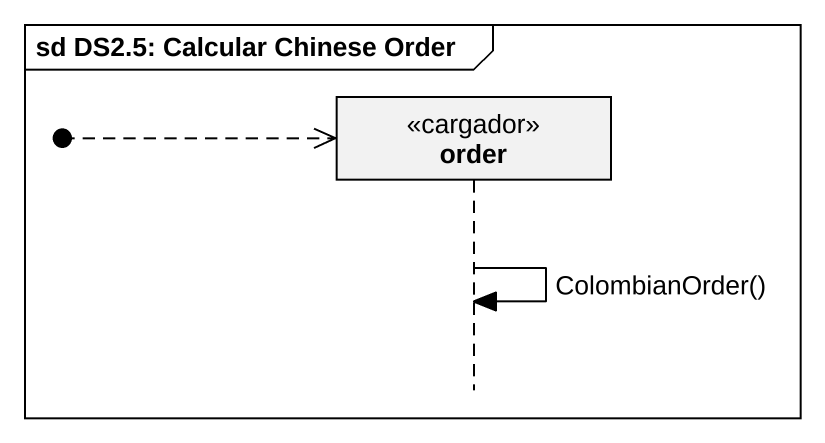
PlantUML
@startuml
mainframe sd DS2.5: Calcular Chinese Order
hide footbox
participant order <<cargador>>

[o-->> order
order -> order : ColombianOrder()
@enduml
